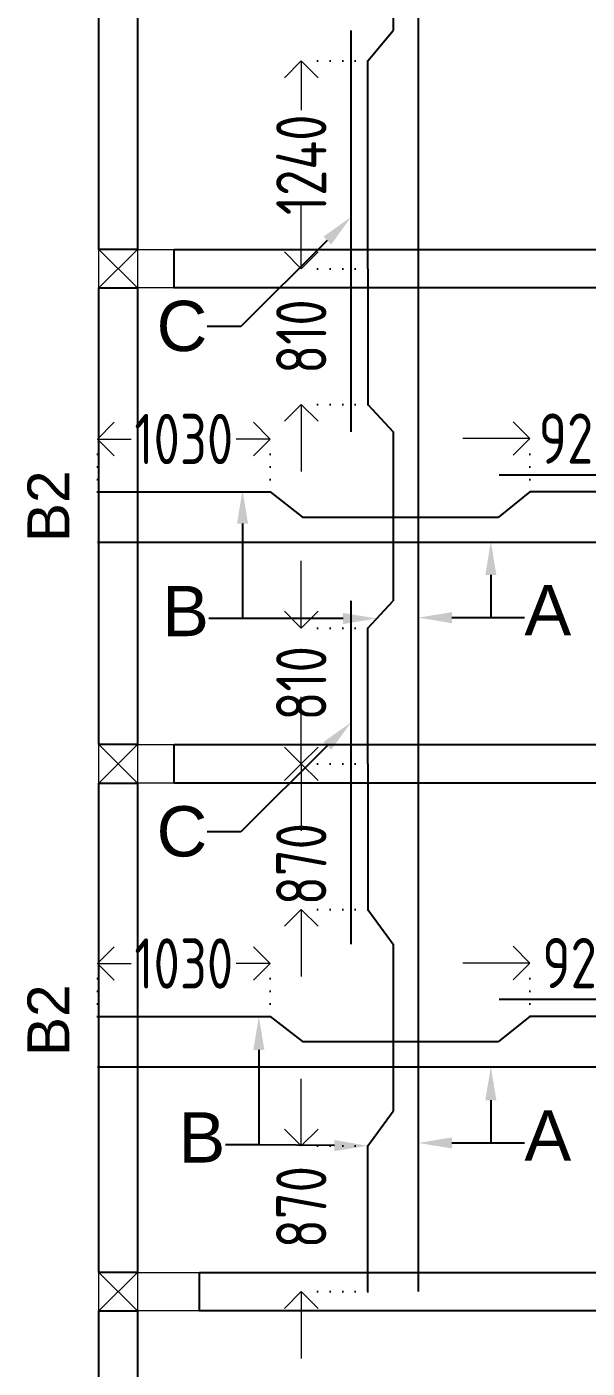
# Model space of a CAD drawing. Header units: inches. Extents: x -605 to 2991212, y -2872845 to 0.
# Drawn here: x 2823513 to 2826856, y -2083516 to -2075512 of the extents above; entities that cross this region are included whole.
import ezdxf
from ezdxf import colors
from ezdxf.entities.mleader import LeaderData, LeaderLine
from ezdxf.enums import TextEntityAlignment as Align
from ezdxf.math import Vec2, Vec3

# ---------------------------------------------------------------- set-up
doc = ezdxf.new("R2010")
doc.units = ezdxf.units.IN
doc.header["$LTSCALE"] = 600
doc.header["$MEASUREMENT"] = 0
doc.linetypes.add('DOT2', pattern=[0.125, 0, -0.125])
for name, color, linetype, lineweight in [('rDIMension', 1, 'Continuous', 18), ('rRCC 2', 40, 'Continuous', 15), ('rREINF 1', 1, 'Continuous', 25)]:
    doc.layers.add(name, color=color, linetype=linetype, lineweight=lineweight)
doc.styles.add('DIM', font='geniso.shx', dxfattribs={"width": 0.85})
doc.styles.get("Standard").update_dxf_attribs({"font": 'arial.ttf'})
doc.dimstyles.new('ST-100', dxfattribs={"dimscale": 100, "dimtxt": 2.5, "dimasz": 2, "dimexe": 0.18, "dimexo": 0.0625, "dimgap": 0.2, "dimtad": 0, "dimdec": 0, "dimzin": 0, "dimdsep": 46, "dimtxsty": 'DIM', "dimblk": 'OPEN90', "dimcen": 0.09, "dimclrd": 256, "dimclrt": 7, "dimadec": 0, "dimazin": 0, "dimtfac": 1, "dimtdec": 0, "dimtofl": 0, "dimtmove": 0, "dimatfit": 3, "dimldrblk": 'OPEN90', "dimfxl": 1, "dimtolj": 1, "dimtzin": 0, "dimlwd": -1, "dimarcsym": 0})

# ---------------------------------------------------------------- blocks, each defined once
blk = doc.blocks.new('_Open90')
at = {"color": 0, "linetype": 'ByBlock', "lineweight": -2}
for p, q in [((-0.5, 0.5), (0, 0)), ((0, 0), (-1, 0)), ((0, 0), (-0.5, -0.5))]:
    blk.add_line(p, q, dxfattribs=at)
blk = doc.blocks.new('*D323')
at = {"layer": 'Defpoints', "color": 0, "linetype": 'ByBlock', "transparency": 16777216}
for p in [(2824964.7, -2077971.5), (2823934.7, -2078287.2), (2824964.7, -2078287.2)]:
    blk.add_point(p, dxfattribs=at)
at = {"layer": 'rDIMension', "color": 0, "linetype": 'DOT2', "lineweight": -2, "transparency": 16777216}
for p, q in [((2823934.7, -2078287.2), (2823934.7, -2077971.5)), ((2824964.7, -2078287.2), (2824964.7, -2077971.5))]:
    blk.add_line(p, q, dxfattribs=at)
at = {"layer": 'rDIMension', "transparency": 16777216}
for p, q in [((2824134.7, -2077971.5), (2824136.3, -2077971.5)), ((2824764.7, -2077971.5), (2824763, -2077971.5))]:
    blk.add_line(p, q, dxfattribs=at)
at = {"layer": 'rDIMension', "linetype": 'ByBlock', "transparency": 16777216, "xscale": 200, "yscale": 200, "zscale": 200, "rotation": 180}
blk.add_blockref('_Open90', (2823934.7, -2077971.5), dxfattribs=at)
at = {"layer": 'rDIMension', "linetype": 'ByBlock', "transparency": 16777216, "xscale": 200, "yscale": 200, "zscale": 200}
blk.add_blockref('_Open90', (2824964.7, -2077971.5), dxfattribs=at)
at = {"layer": 'rDIMension', "color": 7, "linetype": 'ByBlock', "transparency": 16777216, "insert": (2824449.7, -2077971.5), "char_height": 300, "attachment_point": 5, "style": 'DIM'}
blk.add_mtext('\\A1;1030', dxfattribs=at)
blk = doc.blocks.new('*D324')
at = {"layer": 'Defpoints', "color": 0, "linetype": 'ByBlock', "transparency": 16777216}
for p in [(2827434.7, -2077968.8), (2826514.7, -2078287.2), (2827434.7, -2078287.2)]:
    blk.add_point(p, dxfattribs=at)
at = {"layer": 'rDIMension', "transparency": 16777216}
for p, q in [((2826314.7, -2077968.8), (2826114.7, -2077968.8)), ((2827634.7, -2077968.8), (2827834.7, -2077968.8))]:
    blk.add_line(p, q, dxfattribs=at)
at = {"layer": 'rDIMension', "color": 0, "linetype": 'DOT2', "lineweight": -2, "transparency": 16777216}
for p, q in [((2826514.7, -2078287.2), (2826514.7, -2077968.8)), ((2827434.7, -2078287.2), (2827434.7, -2077968.8))]:
    blk.add_line(p, q, dxfattribs=at)
at = {"layer": 'rDIMension', "linetype": 'ByBlock', "transparency": 16777216, "xscale": 200, "yscale": 200, "zscale": 200}
blk.add_blockref('_Open90', (2826514.7, -2077968.8), dxfattribs=at)
at = {"layer": 'rDIMension', "linetype": 'ByBlock', "transparency": 16777216, "xscale": 200, "yscale": 200, "zscale": 200, "rotation": 180}
blk.add_blockref('_Open90', (2827434.7, -2077968.8), dxfattribs=at)
at = {"layer": 'rDIMension', "color": 7, "linetype": 'ByBlock', "transparency": 16777216, "insert": (2826807.9, -2077968.8), "char_height": 300, "attachment_point": 5, "style": 'DIM'}
blk.add_mtext('\\A1;920', dxfattribs=at)
blk = doc.blocks.new('*D375')
at = {"layer": 'Defpoints', "color": 0, "linetype": 'ByBlock', "transparency": 16777216}
for p in [(2824964.7, -2081101.4), (2823934.7, -2081417.1), (2824964.7, -2081417.1)]:
    blk.add_point(p, dxfattribs=at)
at = {"layer": 'rDIMension', "color": 0, "linetype": 'DOT2', "lineweight": -2, "transparency": 16777216}
for p, q in [((2823934.7, -2081417.1), (2823934.7, -2081101.4)), ((2824964.7, -2081417.1), (2824964.7, -2081101.4))]:
    blk.add_line(p, q, dxfattribs=at)
at = {"layer": 'rDIMension', "transparency": 16777216}
for p, q in [((2824134.7, -2081101.4), (2824136.3, -2081101.4)), ((2824764.7, -2081101.4), (2824763, -2081101.4))]:
    blk.add_line(p, q, dxfattribs=at)
at = {"layer": 'rDIMension', "linetype": 'ByBlock', "transparency": 16777216, "xscale": 200, "yscale": 200, "zscale": 200, "rotation": 180}
blk.add_blockref('_Open90', (2823934.7, -2081101.4), dxfattribs=at)
at = {"layer": 'rDIMension', "linetype": 'ByBlock', "transparency": 16777216, "xscale": 200, "yscale": 200, "zscale": 200}
blk.add_blockref('_Open90', (2824964.7, -2081101.4), dxfattribs=at)
at = {"layer": 'rDIMension', "color": 7, "linetype": 'ByBlock', "transparency": 16777216, "insert": (2824449.7, -2081101.4), "char_height": 300, "attachment_point": 5, "style": 'DIM'}
blk.add_mtext('\\A1;1030', dxfattribs=at)
blk = doc.blocks.new('*D376')
at = {"layer": 'Defpoints', "color": 0, "linetype": 'ByBlock', "transparency": 16777216}
for p in [(2827434.7, -2081098.7), (2826514.7, -2081417.1), (2827434.7, -2081417.1)]:
    blk.add_point(p, dxfattribs=at)
at = {"layer": 'rDIMension', "transparency": 16777216}
for p, q in [((2826314.7, -2081098.7), (2826114.7, -2081098.7)), ((2827634.7, -2081098.7), (2827834.7, -2081098.7))]:
    blk.add_line(p, q, dxfattribs=at)
at = {"layer": 'rDIMension', "color": 0, "linetype": 'DOT2', "lineweight": -2, "transparency": 16777216}
for p, q in [((2826514.7, -2081417.1), (2826514.7, -2081098.7)), ((2827434.7, -2081417.1), (2827434.7, -2081098.7))]:
    blk.add_line(p, q, dxfattribs=at)
at = {"layer": 'rDIMension', "linetype": 'ByBlock', "transparency": 16777216, "xscale": 200, "yscale": 200, "zscale": 200}
blk.add_blockref('_Open90', (2826514.7, -2081098.7), dxfattribs=at)
at = {"layer": 'rDIMension', "linetype": 'ByBlock', "transparency": 16777216, "xscale": 200, "yscale": 200, "zscale": 200, "rotation": 180}
blk.add_blockref('_Open90', (2827434.7, -2081098.7), dxfattribs=at)
at = {"layer": 'rDIMension', "color": 7, "linetype": 'ByBlock', "transparency": 16777216, "insert": (2826829.4, -2081098.7), "char_height": 300, "attachment_point": 5, "style": 'DIM'}
blk.add_mtext('\\A1;920', dxfattribs=at)
blk = doc.blocks.new('*D301')
at = {"layer": 'Defpoints', "color": 0, "linetype": 'ByBlock', "transparency": 16777216}
for p in [(2825547.8, -2075715.2), (2825150.6, -2076955.2), (2825547.8, -2076955.2)]:
    blk.add_point(p, dxfattribs=at)
at = {"layer": 'rDIMension', "color": 0, "linetype": 'DOT2', "lineweight": -2, "transparency": 16777216}
for p, q in [((2825547.8, -2075715.2), (2825150.6, -2075715.2)), ((2825547.8, -2076955.2), (2825150.6, -2076955.2))]:
    blk.add_line(p, q, dxfattribs=at)
at = {"layer": 'rDIMension', "transparency": 16777216}
for p, q in [((2825150.6, -2075915.2), (2825150.6, -2076009.1)), ((2825150.6, -2076755.2), (2825150.6, -2076661.3))]:
    blk.add_line(p, q, dxfattribs=at)
at = {"layer": 'rDIMension', "linetype": 'ByBlock', "transparency": 16777216, "xscale": 200, "yscale": 200, "zscale": 200}
for p, rotation in [((2825150.6, -2075715.2), 90), ((2825150.6, -2076955.2), 270)]:
    blk.add_blockref('_Open90', p, dxfattribs=dict(at, rotation=rotation))
at = {"layer": 'rDIMension', "color": 7, "linetype": 'ByBlock', "transparency": 16777216, "insert": (2825150.6, -2076335.2), "char_height": 300, "attachment_point": 5, "rotation": 90, "style": 'DIM'}
blk.add_mtext('\\A1;1240', dxfattribs=at)
blk = doc.blocks.new('*D285')
at = {"layer": 'Defpoints', "color": 0, "linetype": 'ByBlock', "transparency": 16777216}
for p in [(2825150.6, -2076955.2), (2825547.8, -2076955.2), (2825547.8, -2077765.2)]:
    blk.add_point(p, dxfattribs=at)
at = {"layer": 'rDIMension', "transparency": 16777216}
for p, q in [((2825150.6, -2076755.2), (2825150.6, -2076555.2)), ((2825150.6, -2077965.2), (2825150.6, -2078165.2))]:
    blk.add_line(p, q, dxfattribs=at)
at = {"layer": 'rDIMension', "color": 0, "linetype": 'DOT2', "lineweight": -2, "transparency": 16777216}
for p, q in [((2825547.8, -2076955.2), (2825150.6, -2076955.2)), ((2825547.8, -2077765.2), (2825150.6, -2077765.2))]:
    blk.add_line(p, q, dxfattribs=at)
at = {"layer": 'rDIMension', "linetype": 'ByBlock', "transparency": 16777216, "xscale": 200, "yscale": 200, "zscale": 200}
for p, rotation in [((2825150.6, -2076955.2), 270), ((2825150.6, -2077765.2), 90)]:
    blk.add_blockref('_Open90', p, dxfattribs=dict(at, rotation=rotation))
at = {"layer": 'rDIMension', "color": 7, "linetype": 'ByBlock', "transparency": 16777216, "insert": (2825150.6, -2077360.2), "char_height": 300, "attachment_point": 5, "rotation": 90, "style": 'DIM'}
blk.add_mtext('\\A1;810', dxfattribs=at)
blk = doc.blocks.new('*D286')
at = {"layer": 'Defpoints', "color": 0, "linetype": 'ByBlock', "transparency": 16777216}
for p in [(2825547.8, -2079099.4), (2825150.6, -2079909.4), (2825547.8, -2079909.4)]:
    blk.add_point(p, dxfattribs=at)
at = {"layer": 'rDIMension', "transparency": 16777216}
for p, q in [((2825150.6, -2078899.4), (2825150.6, -2078699.4)), ((2825150.6, -2080109.4), (2825150.6, -2080309.4))]:
    blk.add_line(p, q, dxfattribs=at)
at = {"layer": 'rDIMension', "color": 0, "linetype": 'DOT2', "lineweight": -2, "transparency": 16777216}
for p, q in [((2825547.8, -2079099.4), (2825150.6, -2079099.4)), ((2825547.8, -2079909.4), (2825150.6, -2079909.4))]:
    blk.add_line(p, q, dxfattribs=at)
at = {"layer": 'rDIMension', "linetype": 'ByBlock', "transparency": 16777216, "xscale": 200, "yscale": 200, "zscale": 200}
for p, rotation in [((2825150.6, -2079099.4), 270), ((2825150.6, -2079909.4), 90)]:
    blk.add_blockref('_Open90', p, dxfattribs=dict(at, rotation=rotation))
at = {"layer": 'rDIMension', "color": 7, "linetype": 'ByBlock', "transparency": 16777216, "insert": (2825150.6, -2079429.4), "char_height": 300, "attachment_point": 5, "rotation": 90, "style": 'DIM'}
blk.add_mtext('\\A1;810', dxfattribs=at)
blk = doc.blocks.new('*D289')
at = {"layer": 'Defpoints', "color": 0, "linetype": 'ByBlock', "transparency": 16777216}
for p in [(2825547.8, -2082189.4), (2825150.6, -2083059.4), (2825547.8, -2083059.4)]:
    blk.add_point(p, dxfattribs=at)
at = {"layer": 'rDIMension', "transparency": 16777216}
for p, q in [((2825150.6, -2081989.4), (2825150.6, -2081789.4)), ((2825150.6, -2083259.4), (2825150.6, -2083459.4))]:
    blk.add_line(p, q, dxfattribs=at)
at = {"layer": 'rDIMension', "color": 0, "linetype": 'DOT2', "lineweight": -2, "transparency": 16777216}
for p, q in [((2825547.8, -2082189.4), (2825150.6, -2082189.4)), ((2825547.8, -2083059.4), (2825150.6, -2083059.4))]:
    blk.add_line(p, q, dxfattribs=at)
at = {"layer": 'rDIMension', "linetype": 'ByBlock', "transparency": 16777216, "xscale": 200, "yscale": 200, "zscale": 200}
for p, rotation in [((2825150.6, -2082189.4), 270), ((2825150.6, -2083059.4), 90)]:
    blk.add_blockref('_Open90', p, dxfattribs=dict(at, rotation=rotation))
at = {"layer": 'rDIMension', "color": 7, "linetype": 'ByBlock', "transparency": 16777216, "insert": (2825150.6, -2082555.2), "char_height": 300, "attachment_point": 5, "rotation": 90, "style": 'DIM'}
blk.add_mtext('\\A1;870', dxfattribs=at)
blk = doc.blocks.new('*D290')
at = {"layer": 'Defpoints', "color": 0, "linetype": 'ByBlock', "transparency": 16777216}
for p in [(2825150.6, -2079909.4), (2825547.8, -2079909.4), (2825547.8, -2080779.4)]:
    blk.add_point(p, dxfattribs=at)
at = {"layer": 'rDIMension', "transparency": 16777216}
for p, q in [((2825150.6, -2079709.4), (2825150.6, -2079509.4)), ((2825150.6, -2080979.4), (2825150.6, -2081179.4))]:
    blk.add_line(p, q, dxfattribs=at)
at = {"layer": 'rDIMension', "color": 0, "linetype": 'DOT2', "lineweight": -2, "transparency": 16777216}
for p, q in [((2825547.8, -2079909.4), (2825150.6, -2079909.4)), ((2825547.8, -2080779.4), (2825150.6, -2080779.4))]:
    blk.add_line(p, q, dxfattribs=at)
at = {"layer": 'rDIMension', "linetype": 'ByBlock', "transparency": 16777216, "xscale": 200, "yscale": 200, "zscale": 200}
for p, rotation in [((2825150.6, -2079909.4), 270), ((2825150.6, -2080779.4), 90)]:
    blk.add_blockref('_Open90', p, dxfattribs=dict(at, rotation=rotation))
at = {"layer": 'rDIMension', "color": 7, "linetype": 'ByBlock', "transparency": 16777216, "insert": (2825150.6, -2080508.2), "char_height": 300, "attachment_point": 5, "rotation": 90, "style": 'DIM'}
blk.add_mtext('\\A1;870', dxfattribs=at)

msp = doc.modelspace()

# ---------------------------------------------------------------- linework, layer by layer
at = {"color": 4, "linetype": 'ByBlock'}
for points in [[(2825847.8, -2072286.9), (2825847.8, -2076955.2)], [(2825697.8, -2073708.1), (2825697.8, -2075534)], [(2825447.8, -2077928), (2825447.8, -2075534)], [(2825547.8, -2076955.2), (2825547.8, -2075715.2), (2825697.8, -2075534)], [(2825547.8, -2076955.2), (2825547.8, -2077765.2), (2825697.8, -2077928)], [(2825847.8, -2076955.2), (2825847.8, -2079909.4)], [(2825697.8, -2077928), (2825697.8, -2078936.6)], [(2828546.9, -2078187.2), (2826330.4, -2078187.2)], [(2823934.7, -2078287.2), (2824964.7, -2078287.2), (2825157.9, -2078437.2)], [(2827434.7, -2078287.2), (2826514.7, -2078287.2), (2826326.4, -2078437.2)], [(2825157.9, -2078437.2), (2826326.4, -2078437.2)], [(2823934.7, -2078587.2), (2827434.7, -2078587.2)], [(2825447.8, -2080985.5), (2825447.8, -2078936.6)], [(2825547.8, -2079909.4), (2825547.8, -2079099.4), (2825697.8, -2078936.6)], [(2825547.8, -2079909.4), (2825547.8, -2080779.4), (2825697.8, -2080985.5)], [(2825847.8, -2079909.4), (2825847.8, -2083059.4)], [(2825697.8, -2080985.5), (2825697.8, -2081983.4)], [(2828546.9, -2081317.1), (2826330.4, -2081317.1)], [(2823934.7, -2081417.1), (2824964.7, -2081417.1), (2825157.9, -2081567.1)], [(2827434.7, -2081417.1), (2826514.7, -2081417.1), (2826326.4, -2081567.1)], [(2825157.9, -2081567.1), (2826326.4, -2081567.1)], [(2823934.7, -2081717.1), (2827434.7, -2081717.1)], [(2825547.8, -2083059.4), (2825547.8, -2082189.4), (2825697.8, -2081983.4)]]:
    msp.add_lwpolyline(points, dxfattribs=at)
at = {"color": 1, "linetype": 'ByBlock'}
for points in [[(2823942.6, -2072401.9), (2824172.6, -2072401.9), (2824172.6, -2076840.2), (2823942.6, -2076840.2)], [(2824392.6, -2076840.2), (2830484.7, -2076840.2), (2830484.7, -2077070.2), (2824392.6, -2077070.2)], [(2823942.6, -2077070.2), (2824172.6, -2077070.2), (2824172.6, -2079794.4), (2823942.6, -2079794.4)], [(2824392.6, -2079794.4), (2830484.7, -2079794.4), (2830484.7, -2080024.4), (2824392.6, -2080024.4)], [(2823942.6, -2080024.4), (2824172.6, -2080024.4), (2824172.6, -2082944.4), (2823942.6, -2082944.4)], [(2824542.6, -2082944.4), (2830334.7, -2082944.4), (2830334.7, -2083174.4), (2824542.6, -2083174.4)], [(2823942.6, -2083174.4), (2824172.6, -2083174.4), (2824172.6, -2085506.8), (2823942.6, -2085506.8)]]:
    msp.add_lwpolyline(points, close=True, dxfattribs=at)
at = {"layer": 'rRCC 2', "color": 6}
for p, q in [((2823942.6, -2076840.2), (2824172.6, -2077070.2)), ((2823942.6, -2077070.2), (2824172.6, -2076840.2)), ((2823942.6, -2079794.4), (2824172.6, -2080024.4)), ((2823942.6, -2080024.4), (2824172.6, -2079794.4)), ((2823942.6, -2082944.4), (2824172.6, -2083174.4)), ((2823942.6, -2083174.4), (2824172.6, -2082944.4))]:
    msp.add_line(p, q, dxfattribs=at)
for points in [[(2823942.6, -2077070.2), (2823942.6, -2076840.2), (2824392.6, -2076840.2), (2824392.6, -2077070.2)], [(2823942.6, -2076840.2), (2824172.6, -2076840.2), (2824172.6, -2077070.2), (2823942.6, -2077070.2)], [(2823942.6, -2080024.4), (2823942.6, -2079794.4), (2824392.6, -2079794.4), (2824392.6, -2080024.4)], [(2823942.6, -2079794.4), (2824172.6, -2079794.4), (2824172.6, -2080024.4), (2823942.6, -2080024.4)], [(2823942.6, -2083174.4), (2823942.6, -2082944.4), (2824542.6, -2082944.4), (2824542.6, -2083174.4)], [(2823942.6, -2082944.4), (2824172.6, -2082944.4), (2824172.6, -2083174.4), (2823942.6, -2083174.4)]]:
    msp.add_lwpolyline(points, close=True, dxfattribs=at)

# ---------------------------------------------------------------- texts
at = {"layer": 'rRCC 2'}
for p in [(2823642, -2078372.8), (2823642, -2081439.9)]:
    msp.add_text('B2', height=250, rotation=90, dxfattribs=at).set_placement(p, align=Align.MIDDLE_CENTER)

# ---------------------------------------------------------------- dimensions: what is measured, and where the dimension line sits
at = {"layer": 'rDIMension', "color": 1, "linetype": 'ByBlock'}
for p1, picture, middle in [((2825547.8, -2075715.2), '*D301', (2825150.6, -2076335.2)), ((2825547.8, -2077765.2), '*D285', (2825150.6, -2077360.2))]:
    dim = msp.add_linear_dim(base=(2825150.6, -2076955.2), p1=p1, p2=(2825547.8, -2076955.2), angle=90, dimstyle='ST-100', override={"dimtxt": 3, "dimexe": 0, "dimexo": 0, "dimtmove": 1, "dimfxl": 1.25, "dimtfillclr": 256, "dimarcsym": 2}, dxfattribs=at)
    dim.commit()
    dim.dimension.update_dxf_attribs({"geometry": picture, "text_midpoint": middle})
for base, p1, p2, override, picture, middle in [((2824964.7, -2077971.5), (2823934.7, -2078287.2), (2824964.7, -2078287.2), {"dimtxt": 3, "dimasz": 2, "dimexe": 0, "dimexo": 0, "dimtmove": 1, "dimfxl": 1.25, "dimtfillclr": 256, "dimarcsym": 2}, '*D323', (2824449.7, -2077971.5)), ((2827434.7, -2077968.8), (2826514.7, -2078287.2), (2827434.7, -2078287.2), {"dimtxt": 3, "dimexe": 0, "dimexo": 0, "dimtmove": 1, "dimfxl": 1.25, "dimtfillclr": 256, "dimarcsym": 2}, '*D324', (2826807.9, -2077968.8)), ((2824964.7, -2081101.4), (2823934.7, -2081417.1), (2824964.7, -2081417.1), {"dimtxt": 3, "dimasz": 2, "dimexe": 0, "dimexo": 0, "dimtmove": 1, "dimfxl": 1.25, "dimtfillclr": 256, "dimarcsym": 2}, '*D375', (2824449.7, -2081101.4)), ((2827434.7, -2081098.7), (2826514.7, -2081417.1), (2827434.7, -2081417.1), {"dimtxt": 3, "dimexe": 0, "dimexo": 0, "dimtmove": 1, "dimfxl": 1.25, "dimtfillclr": 256, "dimarcsym": 2}, '*D376', (2826829.4, -2081098.7))]:
    dim = msp.add_linear_dim(base=base, p1=p1, p2=p2, dimstyle='ST-100', override=override, dxfattribs=at)
    dim.commit()
    dim.dimension.update_dxf_attribs({"geometry": picture, "text_midpoint": middle, "dimtype": 160})
for base, p1, p2, picture, middle in [((2825150.6, -2079909.4), (2825547.8, -2079099.4), (2825547.8, -2079909.4), '*D286', (2825150.6, -2079429.4)), ((2825150.6, -2079909.4), (2825547.8, -2080779.4), (2825547.8, -2079909.4), '*D290', (2825150.6, -2080508.2)), ((2825150.6, -2083059.4), (2825547.8, -2082189.4), (2825547.8, -2083059.4), '*D289', (2825150.6, -2082555.2))]:
    dim = msp.add_linear_dim(base=base, p1=p1, p2=p2, angle=90, dimstyle='ST-100', override={"dimtxt": 3, "dimexe": 0, "dimexo": 0, "dimtmove": 1, "dimfxl": 1.25, "dimtfillclr": 256, "dimarcsym": 2}, dxfattribs=at)
    dim.commit()
    dim.dimension.update_dxf_attribs({"geometry": picture, "text_midpoint": middle, "dimtype": 160})

# ---------------------------------------------------------------- leaders
at = {"layer": 'rREINF 1', "color": 3, "linetype": 'ByBlock'}
ml = msp.add_multileader_mtext('Standard', dxfattribs=at)
ml.set_content('C', color=3)
ml.set_leader_properties()
ml.build(insert=Vec2(0, 0))
ml.multileader.update_dxf_attribs({"text_top_attachment_type": 0, "text_bottom_attachment_type": 0, "dogleg_length": 200, "arrow_head_size": 200})
ctx = ml.context
ctx.base_point, ctx.char_height, ctx.arrow_head_size, ctx.landing_gap_size, ctx.plane_origin = Vec3(2824324.5, -2077299.2), 300, 200, 0.09, Vec3(2825220.8, -2076896.7)
ctx.text_align_type = 2
notes = []
notes.append((ctx, [(1, (1, 1, 0), (2824789.9, -2077299.2), (-1, 0), 200, [(0, [(2825447.8, -2076646.1)], 256, [])])]))
ctx.mtext.insert, ctx.mtext.alignment, ctx.mtext.flow_direction = Vec3(2824589.8, -2077146.7), 3, 5
ml = msp.add_multileader_mtext('Standard', dxfattribs=at)
ml.set_content('B', color=3)
ml.set_leader_properties()
ml.build(insert=Vec2(0, 0))
ml.multileader.update_dxf_attribs({"text_top_attachment_type": 0, "text_bottom_attachment_type": 0, "dogleg_length": 200, "arrow_head_size": 200})
ctx = ml.context
ctx.base_point, ctx.char_height, ctx.arrow_head_size, ctx.landing_gap_size, ctx.plane_origin = Vec3(2824373.2, -2079042.5), 300, 200, 0.09, Vec3(2824834, -2078449.2)
ctx.text_align_type = 2
notes.append((ctx, [(0, (1, 1, 0), (2824799.9, -2079042.5), (-1, 0), 200, [(0, [(2824799.9, -2078276.1)], 256, [])])]))
ctx.mtext.insert, ctx.mtext.alignment, ctx.mtext.flow_direction = Vec3(2824599.8, -2078848), 3, 5
ml = msp.add_multileader_mtext('Standard', dxfattribs=at)
ml.set_content('A', color=3)
ml.set_leader_properties()
ml.build(insert=Vec2(0, 0))
ml.multileader.update_dxf_attribs({"text_top_attachment_type": 0, "text_bottom_attachment_type": 0, "dogleg_length": 200, "arrow_head_size": 200})
ctx = ml.context
ctx.base_point, ctx.char_height, ctx.arrow_head_size, ctx.landing_gap_size, ctx.plane_origin = Vec3(2826481.3, -2079037.5), 300, 200, 0.09, Vec3(2826434.8, -2078444.3)
notes.append((ctx, [(0, (1, 1, 0), (2826281.3, -2079037.5), (1, 0), 200, [(0, [(2826281.3, -2078582.3)], 256, [])])]))
ctx.mtext.insert, ctx.mtext.flow_direction = Vec3(2826481.4, -2078843.1), 5
ml = msp.add_multileader_mtext('Standard', dxfattribs=at)
ml.set_content('', color=3)
ml.set_leader_properties()
ml.build(insert=Vec2(0, 0))
ml.multileader.update_dxf_attribs({"text_top_attachment_type": 0, "text_bottom_attachment_type": 0, "dogleg_length": 200, "arrow_head_size": 200})
ctx = ml.context
ctx.base_point, ctx.char_height, ctx.arrow_head_size, ctx.landing_gap_size, ctx.plane_origin = Vec3(2824599.7, -2079042.5), 300, 200, 0.09, Vec3(2825403.3, -2079042.5)
ctx.text_align_type = 2
notes.append((ctx, [(0, (1, 1, 0), (2824799.9, -2079042.5), (-1, 0), 200, [(0, [(2825600.3, -2079042.5)], 256, [])])]))
ctx.mtext.insert, ctx.mtext.alignment, ctx.mtext.flow_direction = Vec3(2824599.8, -2078892.5), 3, 5
ml = msp.add_multileader_mtext('Standard', dxfattribs=at)
ml.set_content('', color=3)
ml.set_leader_properties()
ml.build(insert=Vec2(0, 0))
ml.multileader.update_dxf_attribs({"text_top_attachment_type": 0, "text_bottom_attachment_type": 0, "dogleg_length": 200, "arrow_head_size": 200})
ctx = ml.context
ctx.base_point, ctx.char_height, ctx.arrow_head_size, ctx.landing_gap_size, ctx.plane_origin = Vec3(2826481.3, -2079037.5), 300, 200, 0.09, Vec3(2825865.5, -2079037.5)
notes.append((ctx, [(0, (1, 1, 0), (2826281.3, -2079037.5), (1, 0), 200, [(0, [(2825848.6, -2079037.5)], 256, [])])]))
ctx.mtext.insert, ctx.mtext.flow_direction = Vec3(2826481.4, -2078887.5), 5
ml = msp.add_multileader_mtext('Standard', dxfattribs=at)
ml.set_content('C', color=3)
ml.set_leader_properties()
ml.build(insert=Vec2(0, 0))
ml.multileader.update_dxf_attribs({"text_top_attachment_type": 0, "text_bottom_attachment_type": 0, "dogleg_length": 200, "arrow_head_size": 200})
ctx = ml.context
ctx.base_point, ctx.char_height, ctx.arrow_head_size, ctx.landing_gap_size, ctx.plane_origin = Vec3(2824324.5, -2080315.1), 300, 200, 0.09, Vec3(2825220.8, -2079912.6)
ctx.text_align_type = 2
notes.append((ctx, [(1, (1, 1, 0), (2824789.9, -2080315.1), (-1, 0), 200, [(0, [(2825447.8, -2079662)], 256, [])])]))
ctx.mtext.insert, ctx.mtext.alignment, ctx.mtext.flow_direction = Vec3(2824589.8, -2080162.6), 3, 5
ml = msp.add_multileader_mtext('Standard', dxfattribs=at)
ml.set_content('B', color=3)
ml.set_leader_properties()
ml.build(insert=Vec2(0, 0))
ml.multileader.update_dxf_attribs({"text_top_attachment_type": 0, "text_bottom_attachment_type": 0, "dogleg_length": 200, "arrow_head_size": 200})
ctx = ml.context
ctx.base_point, ctx.char_height, ctx.arrow_head_size, ctx.landing_gap_size, ctx.plane_origin = Vec3(2824470.7, -2082183.5), 300, 200, 0.09, Vec3(2824931.5, -2081590.2)
ctx.text_align_type = 2
notes.append((ctx, [(0, (1, 1, 0), (2824897.4, -2082183.5), (-1, 0), 200, [(0, [(2824897.4, -2081417.1)], 256, [])])]))
ctx.mtext.insert, ctx.mtext.alignment, ctx.mtext.flow_direction = Vec3(2824697.3, -2081989.1), 3, 5
ml = msp.add_multileader_mtext('Standard', dxfattribs=at)
ml.set_content('A', color=3)
ml.set_leader_properties()
ml.build(insert=Vec2(0, 0))
ml.multileader.update_dxf_attribs({"text_top_attachment_type": 0, "text_bottom_attachment_type": 0, "dogleg_length": 200, "arrow_head_size": 200})
ctx = ml.context
ctx.base_point, ctx.char_height, ctx.arrow_head_size, ctx.landing_gap_size, ctx.plane_origin = Vec3(2826481.3, -2082172.3), 300, 200, 0.09, Vec3(2826434.8, -2081579.1)
notes.append((ctx, [(0, (1, 1, 0), (2826281.3, -2082172.3), (1, 0), 200, [(0, [(2826281.3, -2081717.1)], 256, [])])]))
ctx.mtext.insert, ctx.mtext.flow_direction = Vec3(2826481.4, -2081977.9), 5
ml = msp.add_multileader_mtext('Standard', dxfattribs=at)
ml.set_content('', color=3)
ml.set_leader_properties()
ml.build(insert=Vec2(0, 0))
ml.multileader.update_dxf_attribs({"text_top_attachment_type": 0, "text_bottom_attachment_type": 0, "dogleg_length": 200, "arrow_head_size": 200})
ctx = ml.context
ctx.base_point, ctx.char_height, ctx.arrow_head_size, ctx.landing_gap_size, ctx.plane_origin = Vec3(2824697.2, -2082183.5), 300, 200, 0.09, Vec3(2825500.8, -2082183.5)
ctx.text_align_type = 2
notes.append((ctx, [(0, (1, 1, 0), (2824897.4, -2082183.5), (-1, 0), 200, [(0, [(2825547.8, -2082189.4)], 256, [])])]))
ctx.mtext.insert, ctx.mtext.alignment, ctx.mtext.flow_direction = Vec3(2824697.3, -2082033.5), 3, 5
ml = msp.add_multileader_mtext('Standard', dxfattribs=at)
ml.set_content('', color=3)
ml.set_leader_properties()
ml.build(insert=Vec2(0, 0))
ml.multileader.update_dxf_attribs({"text_top_attachment_type": 0, "text_bottom_attachment_type": 0, "dogleg_length": 200, "arrow_head_size": 200})
ctx = ml.context
ctx.base_point, ctx.char_height, ctx.arrow_head_size, ctx.landing_gap_size, ctx.plane_origin = Vec3(2826481.3, -2082172.3), 300, 200, 0.09, Vec3(2825865.5, -2082172.3)
notes.append((ctx, [(0, (1, 1, 0), (2826281.3, -2082172.3), (1, 0), 200, [(0, [(2825848.6, -2082172.3)], 256, [])])]))
ctx.mtext.insert, ctx.mtext.flow_direction = Vec3(2826481.4, -2082022.3), 5
for ctx, leaders in notes:
    for number, flags, end, landing, length, lines in leaders:
        leader = LeaderData()
        leader.index, (leader.has_last_leader_line, leader.has_dogleg_vector, leader.attachment_direction) = number, flags
        leader.last_leader_point, leader.dogleg_vector, leader.dogleg_length = Vec3(end), Vec3(landing), length
        for number, points, colour, breaks in lines:
            line = LeaderLine()
            line.index, line.vertices, line.color, line.breaks = number, Vec3.list(points), colors.encode_raw_color(colour), breaks
            leader.lines.append(line)
        ctx.leaders.append(leader)

doc.saveas('drawing.dxf')
